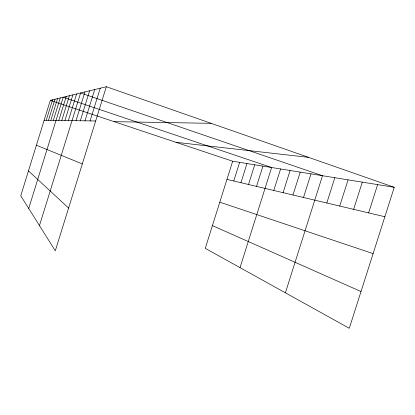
<?xml version="1.0" encoding="UTF-8"?>
<svg xmlns="http://www.w3.org/2000/svg" width="415" height="415" viewBox="0 0 415 415"><rect width="100%" height="100%" fill="white"/><g stroke="black" fill="none" stroke-linecap="round" stroke-linejoin="round"><path stroke-width="0.62" d="M106.328 86.714L50.303 100.368L20.75 195.787L55.304 250.8L106.328 86.714L394.25 187.3L349.295 328.286L205.264 248.346L232.675 161.228L394.25 187.3M46.231 120.293L52.581 99.813M48.456 120.324L54.993 99.221M50.817 120.355L57.561 98.599M53.328 120.392L60.289 97.93M28.718 208.47L63.205 97.224L271.633 167.515L240.026 267.639M58.785 120.469L66.218 96.488M61.752 120.511L69.445 95.699M64.932 120.552L72.905 94.859M68.35 120.599L76.619 93.956M39.461 225.573L80.614 92.981L322.507 175.721L285.39 292.819M76.002 120.708L84.935 91.928M80.303 120.765L89.614 90.786M84.982 120.832L94.703 89.547M90.081 120.905L100.248 88.198M233.759 181.002L239.631 162.348M240.939 182.699L246.972 163.536M248.518 184.488L254.727 164.786M256.537 186.387L262.934 166.109M273.791 190.464L280.587 168.957M283.087 192.664L290.095 170.492M292.974 195.003L300.211 172.126M303.51 197.493L310.991 173.864M326.807 203.002L334.832 177.713M339.735 206.058L348.061 179.845M353.637 209.347L362.29 182.144M368.639 212.89L377.64 184.623M44.14 120.267L95.673 120.983M114.156 121.673L211.111 123.322M176.053 142.329L308.516 157.352M226.958 179.394L384.866 216.729M50.303 100.368L232.675 161.228M219.789 202.172L373.106 253.612M36.411 145.219L82.32 163.915M212.413 225.62L361.014 291.538M28.459 170.897L68.594 208.05"/></g></svg>
